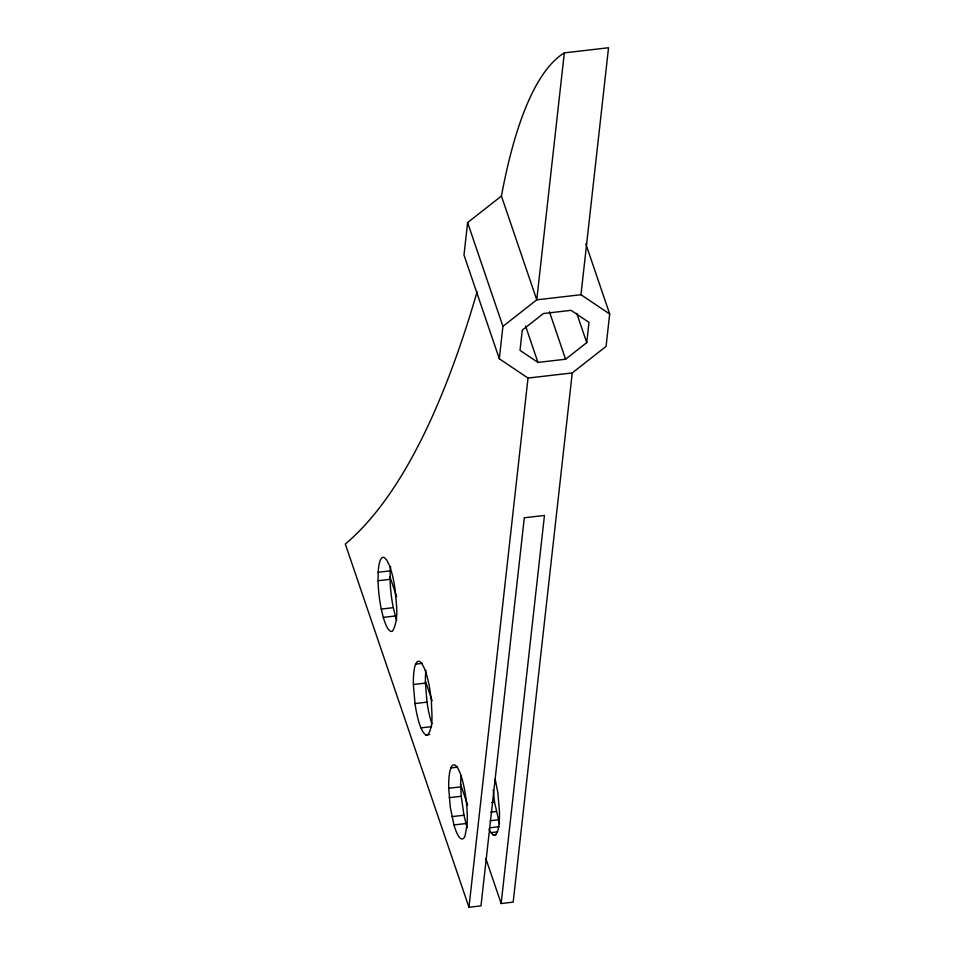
<?xml version="1.0" encoding="UTF-8"?>
<svg xmlns="http://www.w3.org/2000/svg" width="955" height="955" viewBox="0 0 955 955"><rect width="100%" height="100%" fill="white"/><g stroke="black" fill="none" stroke-linecap="round" stroke-linejoin="round"><path stroke-width="1.43" d="M378.049 580.712L378.18 572.26A37.293 8.32 83.4 0 1 384.256 557.553L386.632 559.905L389.055 564.608A37.293 8.32 83.4 0 1 395.024 588.949C395.907 602.665 399.632 618.446 392.589 631.016A37.293 8.32 83.4 0 1 383.301 617.372L381.272 609.075A37.293 8.32 83.4 0 1 378.049 580.712L390.094 579.327L390.225 570.875A37.293 8.32 83.4 0 1 390.607 566.482M609.684 314.004L580.974 294.713L608.538 47.75L564.321 52.871A733.416 163.651 83.4 0 0 501.423 196.05L467.604 222.587L463.987 254.985L499.31 358.77L528.019 378.061L572.248 372.939L606.067 346.402L609.684 314.004L585.821 243.883M499.31 358.77L502.927 326.359L467.604 222.587M572.248 372.939L513.181 902.129L501.148 903.526L544.457 515.449L524.307 517.777L480.998 905.853L468.965 907.25L528.019 378.061M564.321 52.871L536.758 299.834L502.927 326.359M586.728 342.642L588.996 322.396L571.054 310.339L543.407 313.538L522.266 330.12L520.009 350.366L537.952 362.423L565.587 359.223L586.728 342.642L576.76 313.347M415.604 664.131L417.407 661.481L419.579 661.326L421.967 663.689L424.39 668.393L426.694 675.125A37.293 8.32 83.4 0 1 431.457 702.403C431.493 713.039 433.928 725.346 427.924 734.801L425.751 734.956L423.375 732.592L420.94 727.889A37.293 8.32 83.4 0 1 414.983 703.549L413.384 684.496A37.293 8.32 83.4 0 1 415.604 664.131L422.289 663.355M580.974 294.713L536.758 299.834L501.423 196.05M378.18 572.26L390.225 570.875M381.272 609.075L393.305 607.678L395.346 615.987A37.293 8.32 83.4 0 0 396.707 620.249M383.301 617.372L395.346 615.987M413.384 684.496L425.417 683.1A37.293 8.32 83.4 0 1 425.93 670.267M414.983 703.549L427.016 702.152A37.293 8.32 83.4 0 0 432.03 724.021M420.94 727.889L431.648 726.648M425.751 734.956L429.762 734.49M450.927 767.904L457.612 767.128M448.707 788.269A37.293 8.32 83.4 0 1 457.29 767.462A37.293 8.32 83.4 0 1 467.282 815.558L467.15 824.01L465.061 835.923A37.293 8.32 83.4 0 1 453.959 824.929L450.306 807.333L448.707 788.269L460.752 786.884A37.293 8.32 83.4 0 1 461.11 775.448M449.208 797.652L461.241 796.267L460.752 786.884M491.849 802.522L494.523 802.212L499.572 823.855M451.93 816.632L463.963 815.236L466.004 823.544A37.293 8.32 83.4 0 0 467.365 827.806M490.798 812.132L496.146 811.511M453.959 824.929L466.004 823.544M490.166 820.739L498.188 819.808M489.796 827.782L499.155 826.696M489.067 829.119L490.882 832.641L497.567 831.865M490.882 832.641L493.269 835.004L495.943 834.694M493.269 835.004L495.43 834.849L497.245 832.199A37.293 8.32 83.4 0 0 499.465 811.834L497.865 792.781L495.227 779.328M549.447 311.796L565.587 359.223M525.608 326.156L537.952 362.423M389.95 576.904L396.671 596.612M425.417 681.082L432.138 700.791M460.406 783.852L467.604 804.97M485.809 858.473L501.148 903.526M468.965 907.25L345.316 544.028A2216.949 494.678 83.4 0 0 477.07 291.872M463.963 815.236L461.241 796.267M494.523 802.212L493.281 789.857M427.016 702.152L425.417 683.1M393.305 607.678A37.293 8.32 83.4 0 1 390.094 579.327"/></g></svg>
